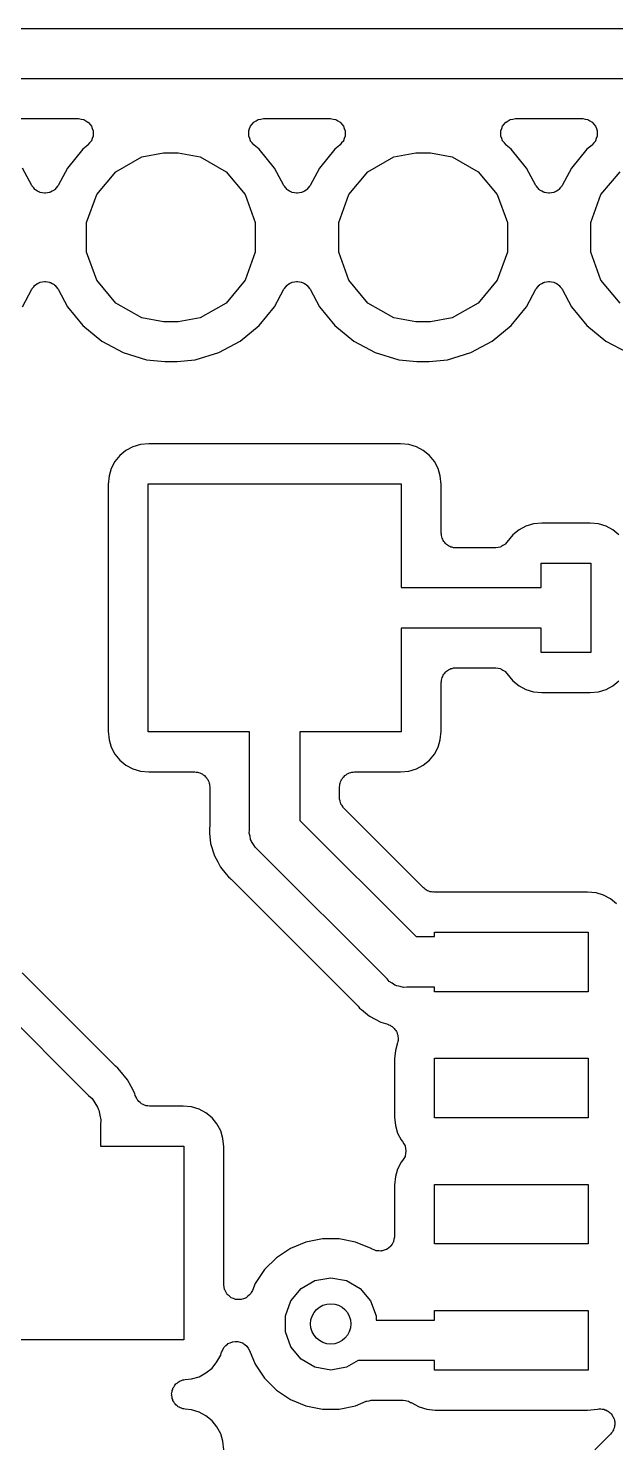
# Model space of a CAD drawing. Extents: x 91 to 190.2, y -113.9 to -59.9.
# Drawn here: x 115.03 to 120.95, y -74.95 to -60.65 of the extents above; entities that cross this region are included whole.
import ezdxf

# ---------------------------------------------------------------- set-up
doc = ezdxf.new("R2010")
doc.units = 0
doc.header["$MEASUREMENT"] = 0
doc.layers.add('BLACK', color=7, linetype='CONTINUOUS')

msp = doc.modelspace()

# ---------------------------------------------------------------- linework, layer by layer
at = {"layer": 'BLACK', "linetype": 'CONTINUOUS'}
for p, q in [((112.121, -60.646), (133.947, -60.646)), ((126.376, -61.154), (112.215, -61.154)), ((114.862, -61.554), (115.538, -61.554)), ((115.538, -61.554), (115.539, -61.5541)), ((115.539, -61.5541), (115.539, -61.554)), ((115.539, -61.554), (115.564, -61.5587)), ((115.564, -61.5587), (115.589, -61.563)), ((115.589, -61.563), (115.59, -61.5635)), ((115.59, -61.5635), (115.591, -61.5636)), ((115.591, -61.5636), (115.612, -61.5765)), ((115.612, -61.5765), (115.634, -61.5891)), ((115.634, -61.5891), (115.635, -61.5897)), ((115.635, -61.5897), (115.635, -61.5902)), ((115.635, -61.5902), (115.651, -61.6097)), ((115.651, -61.6097), (115.668, -61.629)), ((115.668, -61.629), (115.668, -61.6298)), ((115.668, -61.6298), (115.668, -61.6304)), ((115.668, -61.6304), (115.677, -61.6543)), ((117.263, -61.6543), (117.272, -61.6304)), ((117.272, -61.629), (117.289, -61.6096)), ((117.272, -61.6298), (117.272, -61.629)), ((117.272, -61.6304), (117.272, -61.6298)), ((117.289, -61.6096), (117.305, -61.5902)), ((117.305, -61.5897), (117.306, -61.5891)), ((117.305, -61.5902), (117.305, -61.5897)), ((117.306, -61.5891), (117.328, -61.5765)), ((117.328, -61.5765), (117.349, -61.5636)), ((117.349, -61.5636), (117.35, -61.5635)), ((117.35, -61.5635), (117.351, -61.563)), ((117.351, -61.563), (117.376, -61.5587)), ((117.376, -61.5587), (117.401, -61.554)), ((117.401, -61.554), (117.401, -61.5541)), ((117.401, -61.5541), (117.402, -61.554)), ((117.402, -61.554), (118.078, -61.554)), ((118.078, -61.554), (118.079, -61.5541)), ((118.079, -61.5541), (118.079, -61.554)), ((118.079, -61.554), (118.104, -61.5587)), ((118.104, -61.5587), (118.129, -61.563)), ((118.129, -61.563), (118.13, -61.5635)), ((118.13, -61.5635), (118.131, -61.5636)), ((118.131, -61.5636), (118.152, -61.5765)), ((118.152, -61.5765), (118.174, -61.5891)), ((118.174, -61.5891), (118.175, -61.5897)), ((118.175, -61.5897), (118.175, -61.5902)), ((118.175, -61.5902), (118.191, -61.6097)), ((118.191, -61.6097), (118.208, -61.629)), ((118.208, -61.629), (118.208, -61.6298)), ((118.208, -61.6298), (118.208, -61.6304)), ((118.208, -61.6304), (118.217, -61.6543)), ((119.803, -61.6543), (119.812, -61.6304)), ((119.812, -61.629), (119.829, -61.6096)), ((119.812, -61.6298), (119.812, -61.629)), ((119.812, -61.6304), (119.812, -61.6298)), ((119.829, -61.6096), (119.845, -61.5902)), ((119.845, -61.5897), (119.846, -61.5891)), ((119.845, -61.5902), (119.845, -61.5897)), ((119.846, -61.5891), (119.868, -61.5765)), ((119.868, -61.5765), (119.889, -61.5636)), ((119.889, -61.5636), (119.89, -61.5635)), ((119.89, -61.5635), (119.891, -61.563)), ((119.891, -61.563), (119.916, -61.5587)), ((119.916, -61.5587), (119.941, -61.554)), ((119.941, -61.554), (119.941, -61.5541)), ((119.941, -61.5541), (119.942, -61.554)), ((119.942, -61.554), (120.618, -61.554)), ((120.618, -61.554), (120.619, -61.5541)), ((120.619, -61.5541), (120.619, -61.554)), ((120.619, -61.554), (120.644, -61.5587)), ((120.644, -61.5587), (120.669, -61.563)), ((120.669, -61.563), (120.67, -61.5635)), ((120.67, -61.5635), (120.671, -61.5636)), ((120.671, -61.5636), (120.692, -61.5765)), ((120.692, -61.5765), (120.714, -61.5891)), ((120.714, -61.5891), (120.715, -61.5897)), ((120.715, -61.5897), (120.715, -61.5902)), ((120.715, -61.5902), (120.731, -61.6097)), ((120.731, -61.6097), (120.748, -61.629)), ((120.748, -61.629), (120.748, -61.6298)), ((120.748, -61.6298), (120.748, -61.6304)), ((120.748, -61.6304), (120.757, -61.6543)), ((115.676, -61.7553), (115.668, -61.779)), ((115.685, -61.7317), (115.676, -61.7553)), ((115.677, -61.6543), (115.685, -61.678)), ((115.685, -61.678), (115.685, -61.6788)), ((115.685, -61.6788), (115.686, -61.6796)), ((115.686, -61.6796), (115.685, -61.7049)), ((115.685, -61.7049), (115.685, -61.73)), ((115.685, -61.73), (115.685, -61.7308)), ((115.685, -61.7308), (115.685, -61.7317)), ((117.254, -61.6796), (117.255, -61.6788)), ((117.255, -61.7049), (117.254, -61.6796)), ((117.255, -61.678), (117.263, -61.6543)), ((117.255, -61.6788), (117.255, -61.678)), ((117.255, -61.73), (117.255, -61.7049)), ((117.255, -61.7308), (117.255, -61.73)), ((117.255, -61.7317), (117.255, -61.7308)), ((117.264, -61.7553), (117.255, -61.7317)), ((117.272, -61.779), (117.264, -61.7553)), ((118.216, -61.7553), (118.208, -61.779)), ((118.225, -61.7317), (118.216, -61.7553)), ((118.217, -61.6543), (118.225, -61.678)), ((118.225, -61.678), (118.225, -61.6788)), ((118.225, -61.6788), (118.226, -61.6796)), ((118.226, -61.6796), (118.225, -61.7049)), ((118.225, -61.7049), (118.225, -61.73)), ((118.225, -61.73), (118.225, -61.7308)), ((118.225, -61.7308), (118.225, -61.7317)), ((119.794, -61.6796), (119.795, -61.6788)), ((119.795, -61.7049), (119.794, -61.6796)), ((119.795, -61.678), (119.803, -61.6543)), ((119.795, -61.6788), (119.795, -61.678)), ((119.795, -61.73), (119.795, -61.7049)), ((119.795, -61.7308), (119.795, -61.73)), ((119.795, -61.7317), (119.795, -61.7308)), ((119.804, -61.7553), (119.795, -61.7317)), ((119.812, -61.779), (119.804, -61.7553)), ((120.756, -61.7553), (120.748, -61.779)), ((120.765, -61.7317), (120.756, -61.7553)), ((120.757, -61.6543), (120.765, -61.678)), ((120.765, -61.678), (120.765, -61.6788)), ((120.765, -61.6788), (120.766, -61.6796)), ((120.766, -61.6796), (120.765, -61.7049)), ((120.765, -61.7049), (120.765, -61.73)), ((120.765, -61.73), (120.765, -61.7308)), ((120.765, -61.7308), (120.765, -61.7317)), ((115.582, -61.8618), (115.426, -62.0522)), ((115.633, -61.82), (115.582, -61.8618)), ((115.634, -61.8189), (115.633, -61.8193)), ((115.633, -61.8193), (115.633, -61.82)), ((115.65, -61.7996), (115.634, -61.8189)), ((115.667, -61.7804), (115.65, -61.7996)), ((115.668, -61.779), (115.667, -61.7796)), ((115.667, -61.7796), (115.667, -61.7804)), ((116.175, -61.9389), (116.396, -61.9)), ((116.396, -61.9), (116.544, -61.9)), ((116.544, -61.9), (116.765, -61.9389)), ((117.273, -61.7796), (117.272, -61.779)), ((117.273, -61.7804), (117.273, -61.7796)), ((117.29, -61.7996), (117.273, -61.7804)), ((117.306, -61.8189), (117.29, -61.7996)), ((117.307, -61.8193), (117.306, -61.8189)), ((117.307, -61.82), (117.307, -61.8193)), ((117.358, -61.8618), (117.307, -61.82)), ((117.514, -62.0522), (117.358, -61.8618)), ((118.122, -61.8618), (117.966, -62.0522)), ((118.173, -61.82), (118.122, -61.8618)), ((118.174, -61.8189), (118.173, -61.8193)), ((118.173, -61.8193), (118.173, -61.82)), ((118.19, -61.7996), (118.174, -61.8189)), ((118.207, -61.7804), (118.19, -61.7996)), ((118.208, -61.779), (118.207, -61.7796)), ((118.207, -61.7796), (118.207, -61.7804)), ((118.715, -61.9389), (118.936, -61.9)), ((118.936, -61.9), (119.084, -61.9)), ((119.084, -61.9), (119.305, -61.9389)), ((119.813, -61.7796), (119.812, -61.779)), ((119.813, -61.7804), (119.813, -61.7796)), ((119.83, -61.7996), (119.813, -61.7804)), ((119.846, -61.8189), (119.83, -61.7996)), ((119.847, -61.8193), (119.846, -61.8189)), ((119.847, -61.82), (119.847, -61.8193)), ((119.898, -61.8618), (119.847, -61.82)), ((120.054, -62.0522), (119.898, -61.8618)), ((120.662, -61.8618), (120.506, -62.0522)), ((120.713, -61.82), (120.662, -61.8618)), ((120.714, -61.8189), (120.713, -61.8193)), ((120.713, -61.8193), (120.713, -61.82)), ((120.73, -61.7996), (120.714, -61.8189)), ((120.747, -61.7804), (120.73, -61.7996)), ((120.748, -61.779), (120.747, -61.7796)), ((120.747, -61.7796), (120.747, -61.7804)), ((115.068, -62.2268), (114.974, -62.0522)), ((115.426, -62.0522), (115.332, -62.2268)), ((115.915, -62.0888), (116.175, -61.9389)), ((116.765, -61.9389), (117.025, -62.0888)), ((117.608, -62.2268), (117.514, -62.0522)), ((117.966, -62.0522), (117.872, -62.2268)), ((118.455, -62.0888), (118.715, -61.9389)), ((119.305, -61.9389), (119.565, -62.0888)), ((120.148, -62.2268), (120.054, -62.0522)), ((120.506, -62.0522), (120.412, -62.2268)), ((115.723, -62.3184), (115.915, -62.0888)), ((117.025, -62.0888), (117.217, -62.3184)), ((118.263, -62.3184), (118.455, -62.0888)), ((119.565, -62.0888), (119.757, -62.3184)), ((120.803, -62.3184), (120.995, -62.0888)), ((115.071, -62.2307), (115.068, -62.2268)), ((115.073, -62.2353), (115.071, -62.2307)), ((115.087, -62.2511), (115.073, -62.2353)), ((115.1, -62.2678), (115.087, -62.2511)), ((115.104, -62.2704), (115.1, -62.2678)), ((115.107, -62.2741), (115.104, -62.2704)), ((115.126, -62.2841), (115.107, -62.2741)), ((115.144, -62.2953), (115.126, -62.2841)), ((115.149, -62.2963), (115.144, -62.2953)), ((115.153, -62.2987), (115.149, -62.2963)), ((115.174, -62.3017), (115.153, -62.2987)), ((115.195, -62.306), (115.174, -62.3017)), ((115.2, -62.3053), (115.195, -62.306)), ((115.205, -62.306), (115.2, -62.3053)), ((115.226, -62.3017), (115.205, -62.306)), ((115.247, -62.2987), (115.226, -62.3017)), ((115.251, -62.2963), (115.247, -62.2987)), ((115.256, -62.2953), (115.251, -62.2963)), ((115.274, -62.2841), (115.256, -62.2953)), ((115.293, -62.2741), (115.274, -62.2841)), ((115.296, -62.2704), (115.293, -62.2741)), ((115.3, -62.2678), (115.296, -62.2704)), ((115.313, -62.2511), (115.3, -62.2678)), ((115.327, -62.2353), (115.313, -62.2511)), ((115.329, -62.2307), (115.327, -62.2353)), ((115.332, -62.2268), (115.329, -62.2307)), ((115.62, -62.6001), (115.723, -62.3184)), ((117.217, -62.3184), (117.32, -62.6001)), ((117.611, -62.2307), (117.608, -62.2268)), ((117.613, -62.2353), (117.611, -62.2307)), ((117.627, -62.2511), (117.613, -62.2353)), ((117.64, -62.2678), (117.627, -62.2511)), ((117.644, -62.2704), (117.64, -62.2678)), ((117.647, -62.2741), (117.644, -62.2704)), ((117.666, -62.2841), (117.647, -62.2741)), ((117.684, -62.2953), (117.666, -62.2841)), ((117.689, -62.2963), (117.684, -62.2953)), ((117.693, -62.2987), (117.689, -62.2963)), ((117.714, -62.3017), (117.693, -62.2987)), ((117.735, -62.306), (117.714, -62.3017)), ((117.74, -62.3053), (117.735, -62.306)), ((117.745, -62.306), (117.74, -62.3053)), ((117.766, -62.3017), (117.745, -62.306)), ((117.787, -62.2987), (117.766, -62.3017)), ((117.791, -62.2963), (117.787, -62.2987)), ((117.796, -62.2953), (117.791, -62.2963)), ((117.814, -62.2841), (117.796, -62.2953)), ((117.833, -62.2741), (117.814, -62.2841)), ((117.836, -62.2704), (117.833, -62.2741)), ((117.84, -62.2678), (117.836, -62.2704)), ((117.853, -62.2511), (117.84, -62.2678)), ((117.867, -62.2353), (117.853, -62.2511)), ((117.869, -62.2307), (117.867, -62.2353)), ((117.872, -62.2268), (117.869, -62.2307)), ((118.16, -62.6001), (118.263, -62.3184)), ((119.757, -62.3184), (119.86, -62.6001)), ((120.151, -62.2307), (120.148, -62.2268)), ((120.153, -62.2353), (120.151, -62.2307)), ((120.167, -62.2511), (120.153, -62.2353)), ((120.18, -62.2678), (120.167, -62.2511)), ((120.184, -62.2704), (120.18, -62.2678)), ((120.187, -62.2741), (120.184, -62.2704)), ((120.206, -62.2841), (120.187, -62.2741)), ((120.224, -62.2953), (120.206, -62.2841)), ((120.229, -62.2963), (120.224, -62.2953)), ((120.233, -62.2987), (120.229, -62.2963)), ((120.254, -62.3017), (120.233, -62.2987)), ((120.275, -62.306), (120.254, -62.3017)), ((120.28, -62.3053), (120.275, -62.306)), ((120.285, -62.306), (120.28, -62.3053)), ((120.306, -62.3017), (120.285, -62.306)), ((120.327, -62.2987), (120.306, -62.3017)), ((120.331, -62.2963), (120.327, -62.2987)), ((120.336, -62.2953), (120.331, -62.2963)), ((120.354, -62.2841), (120.336, -62.2953)), ((120.373, -62.2741), (120.354, -62.2841)), ((120.376, -62.2704), (120.373, -62.2741)), ((120.38, -62.2678), (120.376, -62.2704)), ((120.393, -62.2511), (120.38, -62.2678)), ((120.407, -62.2353), (120.393, -62.2511)), ((120.409, -62.2307), (120.407, -62.2353)), ((120.412, -62.2268), (120.409, -62.2307)), ((120.7, -62.6001), (120.803, -62.3184)), ((115.62, -62.8999), (115.62, -62.6001)), ((117.32, -62.6001), (117.32, -62.8999)), ((118.16, -62.8999), (118.16, -62.6001)), ((119.86, -62.6001), (119.86, -62.8999)), ((120.7, -62.8999), (120.7, -62.6001)), ((115.723, -63.1816), (115.62, -62.8999)), ((117.32, -62.8999), (117.217, -63.1816)), ((118.263, -63.1816), (118.16, -62.8999)), ((119.86, -62.8999), (119.757, -63.1816)), ((120.803, -63.1816), (120.7, -62.8999)), ((115.144, -63.2047), (115.149, -63.2037)), ((115.149, -63.2037), (115.153, -63.2013)), ((115.153, -63.2013), (115.174, -63.1983)), ((115.174, -63.1983), (115.195, -63.194)), ((115.195, -63.194), (115.2, -63.1947)), ((115.2, -63.1947), (115.205, -63.194)), ((115.205, -63.194), (115.226, -63.1983)), ((115.226, -63.1983), (115.247, -63.2013)), ((115.247, -63.2013), (115.251, -63.2037)), ((115.251, -63.2037), (115.256, -63.2047)), ((115.915, -63.4112), (115.723, -63.1816)), ((117.217, -63.1816), (117.025, -63.4112)), ((117.684, -63.2047), (117.689, -63.2037)), ((117.689, -63.2037), (117.693, -63.2013)), ((117.693, -63.2013), (117.714, -63.1983)), ((117.714, -63.1983), (117.735, -63.194)), ((117.735, -63.194), (117.74, -63.1947)), ((117.74, -63.1947), (117.745, -63.194)), ((117.745, -63.194), (117.766, -63.1983)), ((117.766, -63.1983), (117.787, -63.2013)), ((117.787, -63.2013), (117.791, -63.2037)), ((117.791, -63.2037), (117.796, -63.2047)), ((118.455, -63.4112), (118.263, -63.1816)), ((119.757, -63.1816), (119.565, -63.4112)), ((120.224, -63.2047), (120.229, -63.2037)), ((120.229, -63.2037), (120.233, -63.2013)), ((120.233, -63.2013), (120.254, -63.1983)), ((120.254, -63.1983), (120.275, -63.194)), ((120.275, -63.194), (120.28, -63.1947)), ((120.28, -63.1947), (120.285, -63.194)), ((120.285, -63.194), (120.306, -63.1983)), ((120.306, -63.1983), (120.327, -63.2013)), ((120.327, -63.2013), (120.331, -63.2037)), ((120.331, -63.2037), (120.336, -63.2047)), ((120.995, -63.4112), (120.803, -63.1816)), ((114.974, -63.4478), (115.068, -63.2732)), ((115.068, -63.2732), (115.071, -63.2693)), ((115.071, -63.2693), (115.073, -63.2647)), ((115.073, -63.2647), (115.087, -63.2489)), ((115.087, -63.2489), (115.1, -63.2322)), ((115.1, -63.2322), (115.104, -63.2296)), ((115.104, -63.2296), (115.107, -63.2259)), ((115.107, -63.2259), (115.126, -63.2159)), ((115.126, -63.2159), (115.144, -63.2047)), ((115.256, -63.2047), (115.274, -63.2159)), ((115.274, -63.2159), (115.293, -63.2259)), ((115.293, -63.2259), (115.296, -63.2296)), ((115.296, -63.2296), (115.3, -63.2322)), ((115.3, -63.2322), (115.313, -63.2489)), ((115.313, -63.2489), (115.327, -63.2647)), ((115.327, -63.2647), (115.329, -63.2693)), ((115.329, -63.2693), (115.332, -63.2732)), ((115.332, -63.2732), (115.426, -63.4478)), ((117.514, -63.4478), (117.608, -63.2732)), ((117.608, -63.2732), (117.611, -63.2693)), ((117.611, -63.2693), (117.613, -63.2647)), ((117.613, -63.2647), (117.627, -63.2489)), ((117.627, -63.2489), (117.64, -63.2322)), ((117.64, -63.2322), (117.644, -63.2296)), ((117.644, -63.2296), (117.647, -63.2259)), ((117.647, -63.2259), (117.666, -63.2159)), ((117.666, -63.2159), (117.684, -63.2047)), ((117.796, -63.2047), (117.814, -63.2159)), ((117.814, -63.2159), (117.833, -63.2259)), ((117.833, -63.2259), (117.836, -63.2296)), ((117.836, -63.2296), (117.84, -63.2322)), ((117.84, -63.2322), (117.853, -63.2489)), ((117.853, -63.2489), (117.867, -63.2647)), ((117.867, -63.2647), (117.869, -63.2693)), ((117.869, -63.2693), (117.872, -63.2732)), ((117.872, -63.2732), (117.966, -63.4478)), ((120.054, -63.4478), (120.148, -63.2732)), ((120.148, -63.2732), (120.151, -63.2693)), ((120.151, -63.2693), (120.153, -63.2647)), ((120.153, -63.2647), (120.167, -63.2489)), ((120.167, -63.2489), (120.18, -63.2322)), ((120.18, -63.2322), (120.184, -63.2296)), ((120.184, -63.2296), (120.187, -63.2259)), ((120.187, -63.2259), (120.206, -63.2159)), ((120.206, -63.2159), (120.224, -63.2047)), ((120.336, -63.2047), (120.354, -63.2159)), ((120.354, -63.2159), (120.373, -63.2259)), ((120.373, -63.2259), (120.376, -63.2296)), ((120.376, -63.2296), (120.38, -63.2322)), ((120.38, -63.2322), (120.393, -63.2489)), ((120.393, -63.2489), (120.407, -63.2647)), ((120.407, -63.2647), (120.409, -63.2693)), ((120.409, -63.2693), (120.412, -63.2732)), ((120.412, -63.2732), (120.506, -63.4478)), ((115.426, -63.4478), (115.582, -63.6382)), ((116.175, -63.5611), (115.915, -63.4112)), ((117.025, -63.4112), (116.765, -63.5611)), ((117.358, -63.6382), (117.514, -63.4478)), ((117.966, -63.4478), (118.122, -63.6382)), ((118.715, -63.5611), (118.455, -63.4112)), ((119.565, -63.4112), (119.305, -63.5611)), ((119.898, -63.6382), (120.054, -63.4478)), ((120.506, -63.4478), (120.662, -63.6382)), ((116.396, -63.6), (116.175, -63.5611)), ((116.544, -63.6), (116.396, -63.6)), ((116.765, -63.5611), (116.544, -63.6)), ((118.936, -63.6), (118.715, -63.5611)), ((119.084, -63.6), (118.936, -63.6)), ((119.305, -63.5611), (119.084, -63.6)), ((115.582, -63.6382), (115.772, -63.7944)), ((117.168, -63.7944), (117.358, -63.6382)), ((118.122, -63.6382), (118.312, -63.7944)), ((119.708, -63.7944), (119.898, -63.6382)), ((120.662, -63.6382), (120.852, -63.7944)), ((115.772, -63.7944), (115.989, -63.9104)), ((115.989, -63.9104), (116.225, -63.9819)), ((116.715, -63.9819), (116.951, -63.9104)), ((116.951, -63.9104), (117.168, -63.7944)), ((118.312, -63.7944), (118.529, -63.9104)), ((118.529, -63.9104), (118.765, -63.9819)), ((119.255, -63.9819), (119.491, -63.9104)), ((119.491, -63.9104), (119.708, -63.7944)), ((120.852, -63.7944), (121.069, -63.9104)), ((116.225, -63.9819), (116.409, -64)), ((116.409, -64), (116.531, -64)), ((116.531, -64), (116.715, -63.9819)), ((118.765, -63.9819), (118.949, -64)), ((118.949, -64), (119.071, -64)), ((119.071, -64), (119.255, -63.9819)), ((116.017, -64.8958), (115.956, -64.9458)), ((116.086, -64.8587), (116.017, -64.8958)), ((116.162, -64.8358), (116.086, -64.8587)), ((116.247, -64.8273), (116.162, -64.8358)), ((118.783, -64.8273), (116.247, -64.8273)), ((118.868, -64.8358), (118.783, -64.8273)), ((118.944, -64.8587), (118.868, -64.8358)), ((119.013, -64.8958), (118.944, -64.8587)), ((119.074, -64.9458), (119.013, -64.8958)), ((115.906, -65.0067), (115.869, -65.0762)), ((115.956, -64.9458), (115.906, -65.0067)), ((119.124, -65.0067), (119.074, -64.9458)), ((119.161, -65.0762), (119.124, -65.0067)), ((115.846, -65.1516), (115.837, -65.2374)), ((115.869, -65.0762), (115.846, -65.1516)), ((119.184, -65.1516), (119.161, -65.0762)), ((119.193, -65.2374), (119.184, -65.1516)), ((115.837, -65.2374), (115.837, -67.7226)), ((116.24, -67.73), (116.24, -65.23)), ((116.24, -65.23), (118.79, -65.23)), ((118.79, -65.23), (118.79, -66.2768)), ((119.193, -65.7268), (119.193, -65.2374)), ((120.207, -65.6273), (120.122, -65.6358)), ((120.693, -65.6273), (120.207, -65.6273)), ((120.778, -65.6358), (120.693, -65.6273)), ((119.195, -65.7397), (119.193, -65.7268)), ((119.195, -65.7528), (119.195, -65.7397)), ((119.199, -65.7652), (119.195, -65.7528)), ((119.202, -65.7781), (119.199, -65.7652)), ((119.916, -65.7458), (119.856, -65.8181)), ((119.977, -65.6958), (119.916, -65.7458)), ((120.046, -65.6587), (119.977, -65.6958)), ((120.122, -65.6358), (120.046, -65.6587)), ((120.854, -65.6587), (120.778, -65.6358)), ((120.923, -65.6958), (120.854, -65.6587)), ((120.984, -65.7458), (120.923, -65.6958)), ((119.208, -65.7895), (119.202, -65.7781)), ((119.213, -65.8018), (119.208, -65.7895)), ((119.221, -65.8119), (119.213, -65.8018)), ((119.228, -65.8232), (119.221, -65.8119)), ((119.238, -65.8317), (119.228, -65.8232)), ((119.246, -65.8417), (119.238, -65.8317)), ((119.258, -65.8483), (119.246, -65.8417)), ((119.268, -65.8567), (119.258, -65.8483)), ((119.28, -65.8612), (119.268, -65.8567)), ((119.291, -65.8678), (119.28, -65.8612)), ((119.304, -65.87), (119.291, -65.8678)), ((119.317, -65.8745), (119.304, -65.87)), ((119.33, -65.8745), (119.317, -65.8745)), ((119.343, -65.8768), (119.33, -65.8745)), ((119.738, -65.8768), (119.343, -65.8768)), ((119.741, -65.8764), (119.738, -65.8768)), ((119.743, -65.8767), (119.741, -65.8764)), ((119.766, -65.8719), (119.743, -65.8767)), ((119.79, -65.8678), (119.766, -65.8719)), ((119.792, -65.8665), (119.79, -65.8678)), ((119.794, -65.866), (119.792, -65.8665)), ((119.814, -65.8535), (119.794, -65.866)), ((119.835, -65.8417), (119.814, -65.8535)), ((119.836, -65.8398), (119.835, -65.8417)), ((119.839, -65.8385), (119.836, -65.8398)), ((119.851, -65.8231), (119.839, -65.8385)), ((119.856, -65.8181), (119.851, -65.8231)), ((120.2, -66.2768), (120.2, -66.03)), ((120.2, -66.03), (120.7, -66.03)), ((120.7, -66.03), (120.7, -66.93)), ((118.79, -66.2768), (120.2, -66.2768)), ((120.2, -66.6832), (118.79, -66.6832)), ((118.79, -66.6832), (118.79, -67.73)), ((120.2, -66.93), (120.2, -66.6832)), ((120.7, -66.93), (120.2, -66.93)), ((119.195, -67.2072), (119.199, -67.1948)), ((119.195, -67.2203), (119.195, -67.2072)), ((119.199, -67.1948), (119.202, -67.1819)), ((119.202, -67.1819), (119.208, -67.1705)), ((119.208, -67.1705), (119.213, -67.1582)), ((119.213, -67.1582), (119.221, -67.1481)), ((119.221, -67.1481), (119.228, -67.1368)), ((119.228, -67.1368), (119.238, -67.1283)), ((119.238, -67.1283), (119.246, -67.1183)), ((119.246, -67.1183), (119.258, -67.1117)), ((119.258, -67.1117), (119.268, -67.1033)), ((119.268, -67.1033), (119.28, -67.0988)), ((119.28, -67.0988), (119.291, -67.0922)), ((119.291, -67.0922), (119.304, -67.09)), ((119.304, -67.09), (119.317, -67.0855)), ((119.317, -67.0855), (119.33, -67.0855)), ((119.33, -67.0855), (119.343, -67.0832)), ((119.343, -67.0832), (119.738, -67.0832)), ((119.738, -67.0832), (119.741, -67.0836)), ((119.741, -67.0836), (119.743, -67.0833)), ((119.743, -67.0833), (119.766, -67.0881)), ((119.766, -67.0881), (119.79, -67.0922)), ((119.79, -67.0922), (119.792, -67.0935)), ((119.792, -67.0935), (119.794, -67.094)), ((119.794, -67.094), (119.814, -67.1065)), ((119.814, -67.1065), (119.835, -67.1183)), ((119.835, -67.1183), (119.836, -67.1202)), ((119.836, -67.1202), (119.839, -67.1215)), ((119.839, -67.1215), (119.851, -67.1369)), ((119.851, -67.1369), (119.856, -67.1419)), ((119.856, -67.1419), (119.916, -67.2142)), ((119.193, -67.2332), (119.195, -67.2203)), ((119.193, -67.7226), (119.193, -67.2332)), ((119.916, -67.2142), (119.977, -67.2642)), ((119.977, -67.2642), (120.046, -67.3013)), ((120.046, -67.3013), (120.122, -67.3242)), ((120.122, -67.3242), (120.207, -67.3327)), ((120.207, -67.3327), (120.693, -67.3327)), ((120.693, -67.3327), (120.778, -67.3242)), ((120.778, -67.3242), (120.854, -67.3013)), ((120.854, -67.3013), (120.923, -67.2642)), ((120.923, -67.2642), (120.984, -67.2142)), ((115.837, -67.7226), (115.846, -67.8084)), ((117.261, -67.73), (116.24, -67.73)), ((117.261, -68.7139), (117.261, -67.73)), ((118.79, -67.73), (117.769, -67.73)), ((117.769, -67.73), (117.769, -68.6198)), ((119.184, -67.8084), (119.193, -67.7226)), ((115.846, -67.8084), (115.869, -67.8838)), ((115.869, -67.8838), (115.906, -67.9533)), ((119.124, -67.9533), (119.161, -67.8838)), ((119.161, -67.8838), (119.184, -67.8084)), ((115.906, -67.9533), (115.956, -68.0142)), ((115.956, -68.0142), (116.017, -68.0642)), ((116.017, -68.0642), (116.086, -68.1013)), ((118.944, -68.1013), (119.013, -68.0642)), ((119.013, -68.0642), (119.074, -68.0142)), ((119.074, -68.0142), (119.124, -67.9533)), ((116.086, -68.1013), (116.162, -68.1242)), ((116.162, -68.1242), (116.247, -68.1327)), ((116.247, -68.1327), (116.711, -68.1327)), ((116.711, -68.1327), (116.724, -68.1349)), ((116.724, -68.1349), (116.737, -68.1349)), ((116.737, -68.1349), (116.749, -68.1394)), ((116.749, -68.1394), (116.762, -68.1417)), ((116.762, -68.1417), (116.774, -68.1483)), ((116.774, -68.1483), (116.786, -68.1528)), ((116.786, -68.1528), (116.796, -68.1612)), ((116.796, -68.1612), (116.807, -68.1678)), ((116.807, -68.1678), (116.816, -68.1778)), ((116.816, -68.1778), (116.826, -68.1862)), ((116.826, -68.1862), (116.832, -68.1976)), ((116.832, -68.1976), (116.841, -68.2077)), ((116.841, -68.2077), (116.845, -68.22)), ((118.185, -68.22), (118.189, -68.2077)), ((118.189, -68.2077), (118.198, -68.1976)), ((118.198, -68.1976), (118.204, -68.1862)), ((118.204, -68.1862), (118.214, -68.1778)), ((118.214, -68.1778), (118.223, -68.1678)), ((118.223, -68.1678), (118.234, -68.1612)), ((118.234, -68.1612), (118.244, -68.1528)), ((118.244, -68.1528), (118.256, -68.1483)), ((118.256, -68.1483), (118.268, -68.1417)), ((118.268, -68.1417), (118.281, -68.1394)), ((118.281, -68.1394), (118.293, -68.1349)), ((118.293, -68.1349), (118.306, -68.1349)), ((118.306, -68.1349), (118.319, -68.1327)), ((118.319, -68.1327), (118.783, -68.1327)), ((118.783, -68.1327), (118.868, -68.1242)), ((118.868, -68.1242), (118.944, -68.1013)), ((116.845, -68.22), (116.852, -68.2314)), ((116.852, -68.2314), (116.854, -68.2443)), ((116.854, -68.2443), (116.859, -68.2566)), ((116.859, -68.2566), (116.859, -68.2697)), ((116.859, -68.2697), (116.861, -68.2827)), ((116.861, -68.2827), (116.861, -68.6855)), ((118.169, -68.2827), (118.171, -68.2697)), ((118.169, -68.392), (118.169, -68.2827)), ((118.171, -68.2566), (118.176, -68.2443)), ((118.171, -68.2697), (118.171, -68.2566)), ((118.176, -68.2443), (118.178, -68.2314)), ((118.178, -68.2314), (118.185, -68.22)), ((118.17, -68.3985), (118.169, -68.392)), ((118.17, -68.405), (118.17, -68.3985)), ((118.175, -68.424), (118.17, -68.405)), ((118.178, -68.4433), (118.175, -68.424)), ((118.181, -68.449), (118.178, -68.4433)), ((118.183, -68.4554), (118.181, -68.449)), ((118.194, -68.4714), (118.183, -68.4554)), ((118.204, -68.4884), (118.194, -68.4714)), ((118.209, -68.4926), (118.204, -68.4884)), ((118.213, -68.498), (118.209, -68.4926)), ((117.769, -68.6198), (118.94, -69.791)), ((119.014, -69.2989), (118.213, -68.498)), ((116.86, -68.7002), (116.858, -68.725)), ((116.858, -68.725), (116.86, -68.7498)), ((116.861, -68.6855), (116.86, -68.6928)), ((116.86, -68.6928), (116.86, -68.7002)), ((116.86, -68.7498), (116.86, -68.7498)), ((116.86, -68.7498), (116.86, -68.7498)), ((116.86, -68.7498), (116.87, -68.8532)), ((117.258, -68.7475), (117.261, -68.7139)), ((117.267, -68.78), (117.258, -68.7475)), ((117.273, -68.8132), (117.267, -68.78)), ((116.87, -68.8532), (116.908, -68.9765)), ((117.278, -68.823), (117.273, -68.8132)), ((117.281, -68.834), (117.278, -68.823)), ((117.301, -68.8616), (117.281, -68.834)), ((117.317, -68.8908), (117.301, -68.8616)), ((117.343, -68.9125), (117.317, -68.8908)), ((118.648, -70.2168), (117.343, -68.9125)), ((116.908, -68.9765), (116.941, -69.0376)), ((116.941, -69.0376), (116.941, -69.0376)), ((116.941, -69.0376), (116.969, -69.0901)), ((116.969, -69.0901), (117.028, -69.1626)), ((117.028, -69.1626), (117.028, -69.1626)), ((117.028, -69.1626), (117.05, -69.1897)), ((117.05, -69.1897), (117.07, -69.2055)), ((117.07, -69.2055), (117.074, -69.2111)), ((117.074, -69.2111), (117.08, -69.2154)), ((117.08, -69.2154), (118.345, -70.4795)), ((119.025, -69.3069), (119.014, -69.2989)), ((119.035, -69.3166), (119.025, -69.3069)), ((119.046, -69.3217), (119.035, -69.3166)), ((119.056, -69.3288), (119.046, -69.3217)), ((119.07, -69.3324), (119.056, -69.3288)), ((119.083, -69.3381), (119.07, -69.3324)), ((119.095, -69.3391), (119.083, -69.3381)), ((119.107, -69.3423), (119.095, -69.3391)), ((119.119, -69.3412), (119.107, -69.3423)), ((119.125, -69.3423), (119.119, -69.3412)), ((120.668, -69.3423), (119.125, -69.3423)), ((120.753, -69.3508), (120.668, -69.3423)), ((120.829, -69.3737), (120.753, -69.3508)), ((120.898, -69.4108), (120.829, -69.3737)), ((120.959, -69.4608), (120.898, -69.4108)), ((119.125, -69.791), (119.125, -69.745)), ((119.125, -69.745), (120.675, -69.745)), ((120.675, -69.745), (120.675, -70.345)), ((118.94, -69.791), (119.125, -69.791)), ((115.9, -71.0854), (114.97, -70.1551)), ((118.669, -70.2426), (118.648, -70.2168)), ((118.698, -70.2594), (118.669, -70.2426)), ((118.726, -70.2788), (118.698, -70.2594)), ((118.737, -70.2817), (118.726, -70.2788)), ((118.747, -70.2874), (118.737, -70.2817)), ((118.78, -70.2932), (118.747, -70.2874)), ((118.813, -70.3019), (118.78, -70.2932)), ((118.846, -70.299), (118.813, -70.3019)), ((119.125, -70.299), (118.846, -70.299)), ((119.125, -70.345), (119.125, -70.299)), ((120.675, -70.345), (119.125, -70.345)), ((114.666, -70.4174), (115.638, -71.3888)), ((118.345, -70.4795), (118.349, -70.4856)), ((118.349, -70.4856), (118.355, -70.4904)), ((118.355, -70.4904), (118.37, -70.5097)), ((118.37, -70.5097), (118.39, -70.5255)), ((118.39, -70.5255), (118.39, -70.5255)), ((118.39, -70.5255), (118.47, -70.5914)), ((118.47, -70.5914), (118.584, -70.6521)), ((118.584, -70.6521), (118.654, -70.6735)), ((118.654, -70.6735), (118.666, -70.6794)), ((118.666, -70.6794), (118.678, -70.6832)), ((118.678, -70.6832), (118.689, -70.6911)), ((118.689, -70.6911), (118.7, -70.697)), ((118.7, -70.697), (118.709, -70.7066)), ((118.709, -70.7066), (118.72, -70.7145)), ((118.72, -70.7145), (118.727, -70.7255)), ((118.727, -70.7255), (118.736, -70.735)), ((118.736, -70.735), (118.741, -70.7471)), ((118.741, -70.7471), (118.748, -70.7581)), ((118.748, -70.7581), (118.751, -70.7709)), ((118.751, -70.7709), (118.756, -70.783)), ((118.754, -70.8606), (118.731, -70.9366)), ((118.755, -70.8475), (118.754, -70.8606)), ((118.759, -70.835), (118.755, -70.8475)), ((118.756, -70.783), (118.757, -70.7961)), ((118.757, -70.7961), (118.76, -70.8088)), ((118.76, -70.8088), (118.759, -70.8219)), ((118.759, -70.8219), (118.759, -70.835)), ((118.731, -70.9366), (118.722, -71.0224)), ((118.722, -71.0224), (118.722, -71.6076)), ((119.125, -71.615), (119.125, -71.015)), ((119.125, -71.015), (120.675, -71.015)), ((120.675, -71.015), (120.675, -71.615)), ((115.906, -71.0897), (115.9, -71.0854)), ((115.911, -71.0953), (115.906, -71.0897)), ((115.935, -71.1151), (115.911, -71.0953)), ((115.955, -71.1392), (115.935, -71.1151)), ((116.033, -71.234), (115.955, -71.1392)), ((115.955, -71.1392), (115.955, -71.1392)), ((116.068, -71.2999), (116.033, -71.234)), ((116.105, -71.3697), (116.068, -71.2999)), ((116.068, -71.2999), (116.068, -71.2999)), ((115.638, -71.3888), (115.676, -71.4213)), ((115.676, -71.4213), (115.702, -71.4651)), ((115.702, -71.4651), (115.731, -71.5065)), ((116.111, -71.3909), (116.105, -71.3697)), ((116.119, -71.4062), (116.111, -71.3909)), ((116.125, -71.4223), (116.119, -71.4062)), ((116.131, -71.4293), (116.125, -71.4223)), ((116.135, -71.4374), (116.131, -71.4293)), ((116.148, -71.4491), (116.135, -71.4374)), ((116.159, -71.4622), (116.148, -71.4491)), ((116.166, -71.4668), (116.159, -71.4622)), ((116.173, -71.473), (116.166, -71.4668)), ((116.189, -71.4797), (116.173, -71.473)), ((116.204, -71.4883), (116.189, -71.4797)), ((116.213, -71.4899), (116.204, -71.4883)), ((116.221, -71.4934), (116.213, -71.4899)), ((116.238, -71.4944), (116.221, -71.4934)), ((116.255, -71.4973), (116.238, -71.4944)), ((116.593, -71.4973), (116.255, -71.4973)), ((116.678, -71.5058), (116.593, -71.4973)), ((115.731, -71.5065), (115.735, -71.5229)), ((115.735, -71.5229), (115.744, -71.5377)), ((115.744, -71.5377), (115.752, -71.5875)), ((115.752, -71.5875), (115.765, -71.6363)), ((115.765, -71.6363), (115.761, -71.6866)), ((116.754, -71.5287), (116.678, -71.5058)), ((116.823, -71.5658), (116.754, -71.5287)), ((116.884, -71.6158), (116.823, -71.5658)), ((116.934, -71.6767), (116.884, -71.6158)), ((118.722, -71.6076), (118.731, -71.6934)), ((120.675, -71.615), (119.125, -71.615)), ((115.761, -71.6866), (115.761, -71.9)), ((116.971, -71.7462), (116.934, -71.6767)), ((116.994, -71.8216), (116.971, -71.7462)), ((118.731, -71.6934), (118.754, -71.7688)), ((118.754, -71.7688), (118.791, -71.8383)), ((115.761, -71.9), (116.6, -71.9)), ((116.6, -71.9), (116.6, -73.85)), ((117.003, -71.9074), (116.994, -71.8216)), ((117.003, -73.2969), (117.003, -71.9074)), ((118.791, -71.8383), (118.804, -71.8548)), ((118.804, -71.8548), (118.816, -71.8761)), ((118.816, -71.8761), (118.829, -71.8972)), ((118.829, -71.8972), (118.829, -71.8988)), ((118.829, -71.8988), (118.83, -71.9002)), ((118.83, -71.9002), (118.834, -71.9243)), ((118.834, -71.9243), (118.838, -71.9484)), ((118.791, -72.0617), (118.754, -72.1312)), ((118.804, -72.0452), (118.791, -72.0617)), ((118.816, -72.0239), (118.804, -72.0452)), ((118.829, -72.0028), (118.816, -72.0239)), ((118.83, -71.9998), (118.829, -72.0012)), ((118.829, -72.0012), (118.829, -72.0028)), ((118.834, -71.9757), (118.83, -71.9998)), ((118.838, -71.9516), (118.834, -71.9757)), ((118.838, -71.9484), (118.838, -71.95)), ((118.838, -71.95), (118.838, -71.9516)), ((118.731, -72.2066), (118.722, -72.2924)), ((118.754, -72.1312), (118.731, -72.2066)), ((118.722, -72.2924), (118.722, -72.8076)), ((119.125, -72.885), (119.125, -72.285)), ((119.125, -72.285), (120.675, -72.285)), ((120.675, -72.285), (120.675, -72.885)), ((117.83, -72.8657), (117.674, -72.9304)), ((117.996, -72.8328), (117.83, -72.8657)), ((118.164, -72.8328), (117.996, -72.8328)), ((118.33, -72.8657), (118.164, -72.8328)), ((118.486, -72.9304), (118.33, -72.8657)), ((118.664, -72.9239), (118.647, -72.9375)), ((118.681, -72.9113), (118.664, -72.9239)), ((118.683, -72.9072), (118.681, -72.9113)), ((118.687, -72.904), (118.683, -72.9072)), ((118.698, -72.8857), (118.687, -72.904)), ((118.71, -72.868), (118.698, -72.8857)), ((118.711, -72.8632), (118.71, -72.868)), ((118.713, -72.8589), (118.711, -72.8632)), ((118.717, -72.838), (118.713, -72.8589)), ((118.722, -72.8174), (118.717, -72.838)), ((118.722, -72.8076), (118.721, -72.8125)), ((118.721, -72.8125), (118.722, -72.8174)), ((120.675, -72.885), (119.125, -72.885)), ((117.534, -73.0242), (117.414, -73.1436)), ((117.674, -72.9304), (117.534, -73.0242)), ((118.489, -72.9323), (118.486, -72.9304)), ((118.494, -72.9343), (118.489, -72.9323)), ((118.497, -72.9375), (118.494, -72.9343)), ((118.517, -72.9448), (118.497, -72.9375)), ((118.537, -72.9533), (118.517, -72.9448)), ((118.542, -72.9536), (118.537, -72.9533)), ((118.546, -72.9553), (118.542, -72.9536)), ((118.568, -72.9553), (118.546, -72.9553)), ((118.589, -72.9567), (118.568, -72.9553)), ((118.593, -72.9553), (118.589, -72.9567)), ((118.598, -72.9553), (118.593, -72.9553)), ((118.618, -72.9481), (118.598, -72.9553)), ((118.639, -72.9422), (118.618, -72.9481)), ((118.643, -72.9392), (118.639, -72.9422)), ((118.647, -72.9375), (118.643, -72.9392)), ((117.414, -73.1436), (117.32, -73.284)), ((117.007, -73.3193), (117.003, -73.2969)), ((117.01, -73.342), (117.007, -73.3193)), ((117.011, -73.3449), (117.01, -73.342)), ((117.012, -73.3482), (117.011, -73.3449)), ((117.023, -73.3679), (117.012, -73.3482)), ((117.291, -73.3543), (117.279, -73.3735)), ((117.32, -73.284), (117.291, -73.3543)), ((117.678, -73.4579), (117.782, -73.3344)), ((117.782, -73.3344), (117.921, -73.2537)), ((117.921, -73.2537), (118.08, -73.2257)), ((118.08, -73.2257), (118.239, -73.2537)), ((118.239, -73.2537), (118.378, -73.3344)), ((118.378, -73.3344), (118.482, -73.4579)), ((117.034, -73.3882), (117.023, -73.3679)), ((117.036, -73.3904), (117.034, -73.3882)), ((117.038, -73.3933), (117.036, -73.3904)), ((117.055, -73.4079), (117.038, -73.3933)), ((117.072, -73.4234), (117.055, -73.4079)), ((117.075, -73.4246), (117.072, -73.4234)), ((117.078, -73.4268), (117.075, -73.4246)), ((117.099, -73.4346), (117.078, -73.4268)), ((117.12, -73.4433), (117.099, -73.4346)), ((117.124, -73.4434), (117.12, -73.4433)), ((117.127, -73.4446), (117.124, -73.4434)), ((117.149, -73.4446), (117.127, -73.4446)), ((117.172, -73.4456), (117.149, -73.4446)), ((117.175, -73.4446), (117.172, -73.4456)), ((117.179, -73.4446), (117.175, -73.4446)), ((117.2, -73.4368), (117.179, -73.4446)), ((117.222, -73.4299), (117.2, -73.4368)), ((117.225, -73.4279), (117.222, -73.4299)), ((117.228, -73.4268), (117.225, -73.4279)), ((117.245, -73.4121), (117.228, -73.4268)), ((117.263, -73.3982), (117.245, -73.4121)), ((117.265, -73.3954), (117.263, -73.3982)), ((117.268, -73.3933), (117.265, -73.3954)), ((117.279, -73.3735), (117.268, -73.3933)), ((117.623, -73.6094), (117.678, -73.4579)), ((118.482, -73.4579), (118.537, -73.6094)), ((117.623, -73.7706), (117.623, -73.6094)), ((118.537, -73.6094), (118.537, -73.6518)), ((119.125, -73.6518), (119.125, -73.555)), ((119.125, -73.555), (120.675, -73.555)), ((120.675, -73.555), (120.675, -74.155)), ((117.678, -73.9221), (117.623, -73.7706)), ((118.537, -73.6518), (119.125, -73.6518)), ((116.6, -73.85), (114.1, -73.85)), ((116.993, -73.9478), (117.005, -73.9254)), ((117.005, -73.9248), (117.006, -73.924)), ((117.005, -73.9254), (117.005, -73.9248)), ((117.006, -73.924), (117.024, -73.907)), ((117.024, -73.907), (117.043, -73.8897)), ((117.043, -73.8894), (117.044, -73.8889)), ((117.043, -73.8897), (117.043, -73.8894)), ((117.044, -73.8889), (117.067, -73.8792)), ((117.067, -73.8792), (117.091, -73.8693)), ((117.091, -73.8692), (117.092, -73.8689)), ((117.091, -73.8693), (117.091, -73.8692)), ((117.092, -73.8689), (117.117, -73.8678)), ((117.117, -73.8678), (117.143, -73.8664)), ((117.143, -73.8664), (117.143, -73.8667)), ((117.143, -73.8667), (117.144, -73.8666)), ((117.144, -73.8666), (117.168, -73.8743)), ((117.168, -73.8743), (117.192, -73.8816)), ((117.192, -73.8816), (117.193, -73.8821)), ((117.193, -73.8821), (117.194, -73.8823)), ((117.194, -73.8823), (117.214, -73.8977)), ((117.214, -73.8977), (117.234, -73.9128)), ((117.234, -73.9128), (117.235, -73.9135)), ((117.235, -73.9135), (117.235, -73.914)), ((117.235, -73.914), (117.249, -73.9353)), ((117.782, -74.0456), (117.678, -73.9221)), ((116.934, -74.0733), (116.971, -74.0038)), ((116.971, -74.0038), (116.981, -73.9718)), ((116.981, -73.9711), (116.982, -73.9703)), ((116.981, -73.9718), (116.981, -73.9711)), ((116.982, -73.9703), (116.993, -73.9478)), ((117.249, -73.9353), (117.263, -73.9565)), ((117.263, -73.9565), (117.263, -73.9573)), ((117.263, -73.9573), (117.263, -73.958)), ((117.263, -73.958), (117.32, -74.096)), ((117.921, -74.1263), (117.782, -74.0456)), ((118.357, -74.0582), (118.239, -74.1263)), ((119.125, -74.0582), (118.357, -74.0582)), ((119.125, -74.155), (119.125, -74.0582)), ((116.754, -74.2213), (116.823, -74.1842)), ((116.823, -74.1842), (116.884, -74.1342)), ((116.884, -74.1342), (116.934, -74.0733)), ((117.32, -74.096), (117.414, -74.2364)), ((118.08, -74.1543), (117.921, -74.1263)), ((118.239, -74.1263), (118.08, -74.1543)), ((120.675, -74.155), (119.125, -74.155)), ((116.483, -74.3596), (116.488, -74.3492)), ((116.488, -74.3492), (116.49, -74.3381)), ((116.49, -74.3381), (116.499, -74.3259)), ((116.499, -74.3259), (116.505, -74.3126)), ((116.505, -74.3126), (116.513, -74.3046)), ((116.513, -74.3046), (116.52, -74.2951)), ((116.52, -74.2951), (116.532, -74.2865)), ((116.532, -74.2865), (116.542, -74.2762)), ((116.542, -74.2762), (116.553, -74.2715)), ((116.553, -74.2715), (116.562, -74.2648)), ((116.562, -74.2648), (116.576, -74.2608)), ((116.576, -74.2608), (116.59, -74.2547)), ((116.59, -74.2547), (116.601, -74.2538)), ((116.601, -74.2538), (116.612, -74.2507)), ((116.612, -74.2507), (116.678, -74.2442)), ((116.678, -74.2442), (116.754, -74.2213)), ((117.414, -74.2364), (117.534, -74.3558)), ((117.534, -74.3558), (117.674, -74.4496)), ((116.477, -74.3886), (116.481, -74.3743)), ((116.479, -74.4), (116.477, -74.3886)), ((116.477, -74.4114), (116.479, -74.4)), ((116.481, -74.4257), (116.477, -74.4114)), ((116.481, -74.3743), (116.483, -74.3596)), ((116.483, -74.4404), (116.481, -74.4257)), ((116.488, -74.4508), (116.483, -74.4404)), ((116.49, -74.4619), (116.488, -74.4508)), ((116.499, -74.4741), (116.49, -74.4619)), ((116.505, -74.4874), (116.499, -74.4741)), ((116.513, -74.4954), (116.505, -74.4874)), ((116.52, -74.5049), (116.513, -74.4954)), ((117.674, -74.4496), (117.83, -74.5143)), ((118.33, -74.5143), (118.438, -74.4696)), ((118.438, -74.4696), (118.441, -74.4689)), ((118.441, -74.4689), (118.444, -74.4672)), ((118.444, -74.4672), (118.466, -74.4633)), ((118.466, -74.4633), (118.489, -74.4583)), ((118.489, -74.4583), (118.492, -74.4588)), ((118.492, -74.4588), (118.495, -74.4582)), ((118.495, -74.4582), (118.81, -74.4582)), ((118.81, -74.4582), (118.835, -74.4626)), ((118.835, -74.4626), (118.86, -74.4667)), ((118.86, -74.4667), (118.861, -74.4671)), ((118.861, -74.4671), (118.862, -74.4672)), ((118.862, -74.4672), (118.883, -74.4799)), ((118.883, -74.4799), (118.886, -74.4814)), ((118.886, -74.4814), (118.889, -74.4822)), ((118.889, -74.4822), (118.971, -74.5263)), ((116.532, -74.5135), (116.52, -74.5049)), ((116.542, -74.5238), (116.532, -74.5135)), ((116.553, -74.5285), (116.542, -74.5238)), ((116.562, -74.5352), (116.553, -74.5285)), ((116.576, -74.5392), (116.562, -74.5352)), ((116.59, -74.5453), (116.576, -74.5392)), ((116.601, -74.5462), (116.59, -74.5453)), ((116.612, -74.5493), (116.601, -74.5462)), ((116.678, -74.5558), (116.612, -74.5493)), ((116.754, -74.5787), (116.678, -74.5558)), ((116.823, -74.6158), (116.754, -74.5787)), ((116.884, -74.6658), (116.823, -74.6158)), ((117.83, -74.5143), (117.996, -74.5472)), ((117.996, -74.5472), (118.164, -74.5472)), ((118.164, -74.5472), (118.33, -74.5143)), ((118.971, -74.5263), (119.047, -74.5492)), ((119.047, -74.5492), (119.132, -74.5577)), ((119.132, -74.5577), (120.668, -74.5577)), ((120.668, -74.5577), (120.768, -74.5478)), ((120.768, -74.5478), (120.78, -74.5446)), ((120.78, -74.5446), (120.79, -74.5455)), ((120.79, -74.5455), (120.801, -74.5442)), ((120.801, -74.5442), (120.816, -74.5478)), ((120.816, -74.5478), (120.832, -74.5491)), ((120.832, -74.5491), (120.841, -74.5537)), ((120.841, -74.5537), (120.852, -74.5561)), ((120.852, -74.5561), (120.865, -74.5646)), ((120.865, -74.5646), (120.879, -74.5712)), ((120.879, -74.5712), (120.886, -74.5787)), ((120.886, -74.5787), (120.895, -74.5845)), ((120.895, -74.5845), (120.905, -74.597)), ((120.905, -74.597), (120.916, -74.608)), ((120.916, -74.608), (120.92, -74.6177)), ((120.92, -74.6177), (120.927, -74.6262)), ((120.927, -74.6262), (120.931, -74.6411)), ((120.931, -74.6411), (120.938, -74.6552)), ((116.934, -74.7267), (116.884, -74.6658)), ((116.971, -74.7962), (116.934, -74.7267)), ((120.918, -74.776), (120.908, -74.7874)), ((120.923, -74.7662), (120.918, -74.776)), ((120.929, -74.7574), (120.923, -74.7662)), ((120.933, -74.7424), (120.929, -74.7574)), ((120.939, -74.7281), (120.933, -74.7424)), ((120.938, -74.6552), (120.939, -74.6658)), ((120.939, -74.6658), (120.942, -74.6761)), ((120.942, -74.7071), (120.939, -74.7174)), ((120.939, -74.7174), (120.939, -74.7281)), ((120.942, -74.6761), (120.941, -74.6916)), ((120.941, -74.6916), (120.942, -74.7071)), ((116.994, -74.8716), (116.971, -74.7962)), ((117.003, -74.9574), (116.994, -74.8716)), ((120.899, -74.8001), (120.74, -74.9588)), ((120.908, -74.7874), (120.899, -74.8001))]:
    msp.add_line(p, q, dxfattribs=at)
at = {"layer": 'BLACK'}
msp.add_circle((118.08, -73.69), 0.2032, dxfattribs=at)

doc.saveas('drawing.dxf')
